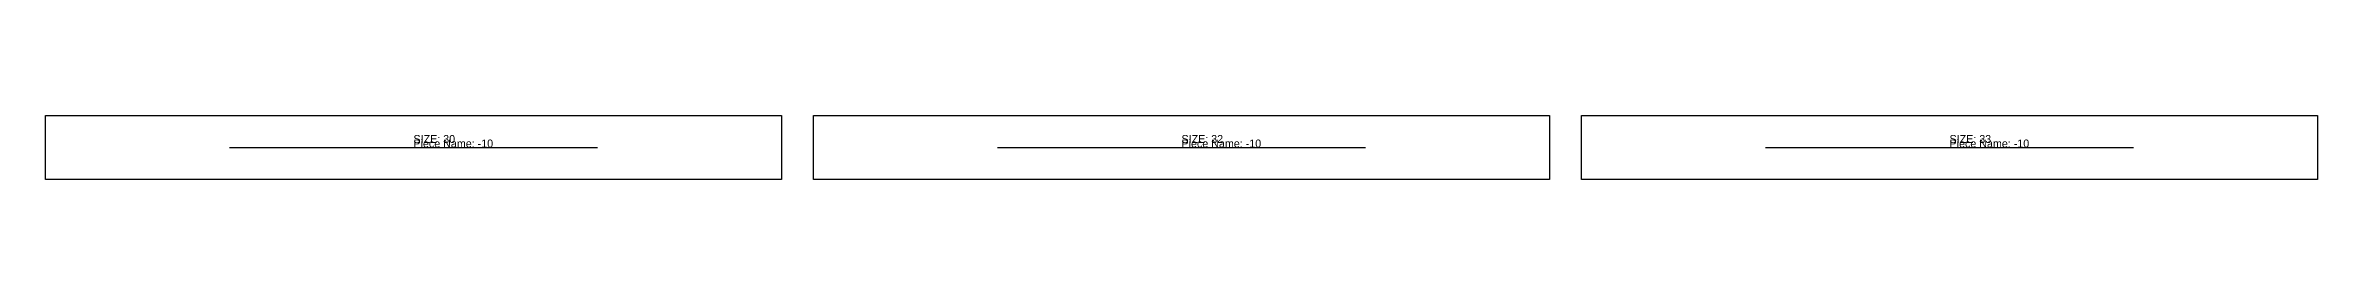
# Model space of a CAD drawing. Extents: x 0 to 2576, y 0 to 49.
# Drawn here: x 2013.8 to 2084.8, y 0 to 2 of the extents above; entities that cross this region are included whole.
import ezdxf

# ---------------------------------------------------------------- set-up
doc = ezdxf.new("R2010")
doc.units = 0

# ---------------------------------------------------------------- blocks, each defined once
blk = doc.blocks.new('1111-10_30')
at = {"layer": '1'}
blk.add_lwpolyline([(0, 0), (0, 2), (23, 2), (23, 0), (0, 0)], close=True, dxfattribs=at)
at = {"layer": '5'}
blk.add_line((5.75, 1), (17.25, 1), dxfattribs=at)
at = {"layer": '7'}
blk.add_line((5.75, 1), (17.25, 1), dxfattribs=at)
at = {"layer": '1'}
for s, p in [('SIZE: 30', (11.5, 1.14)), ('Piece Name: -10', (11.5, 1))]:
    blk.add_text(s, height=0.25, dxfattribs=at).set_placement(p)
blk = doc.blocks.new('1111-10_32')
at = {"layer": '1'}
blk.add_lwpolyline([(0, 0), (0, 2), (23, 2), (23, 0), (0, 0)], close=True, dxfattribs=at)
at = {"layer": '5'}
blk.add_line((5.75, 1), (17.25, 1), dxfattribs=at)
at = {"layer": '7'}
blk.add_line((5.75, 1), (17.25, 1), dxfattribs=at)
at = {"layer": '1'}
for s, p in [('SIZE: 32', (11.5, 1.14)), ('Piece Name: -10', (11.5, 1))]:
    blk.add_text(s, height=0.25, dxfattribs=at).set_placement(p)
blk = doc.blocks.new('1111-10_33')
at = {"layer": '1'}
blk.add_lwpolyline([(0, 0), (0, 2), (23, 2), (23, 0), (0, 0)], close=True, dxfattribs=at)
at = {"layer": '5'}
blk.add_line((5.75, 1), (17.25, 1), dxfattribs=at)
at = {"layer": '7'}
blk.add_line((5.75, 1), (17.25, 1), dxfattribs=at)
at = {"layer": '1'}
for s, p in [('SIZE: 33', (11.5, 1.14)), ('Piece Name: -10', (11.5, 1))]:
    blk.add_text(s, height=0.25, dxfattribs=at).set_placement(p)

msp = doc.modelspace()

# ---------------------------------------------------------------- block references
at = {"layer": '1'}
for name, p in [('1111-10_30', (2013.767, 0)), ('1111-10_32', (2037.767, 0)), ('1111-10_33', (2061.767, 0))]:
    msp.add_blockref(name, p, dxfattribs=at)

doc.saveas('drawing.dxf')
